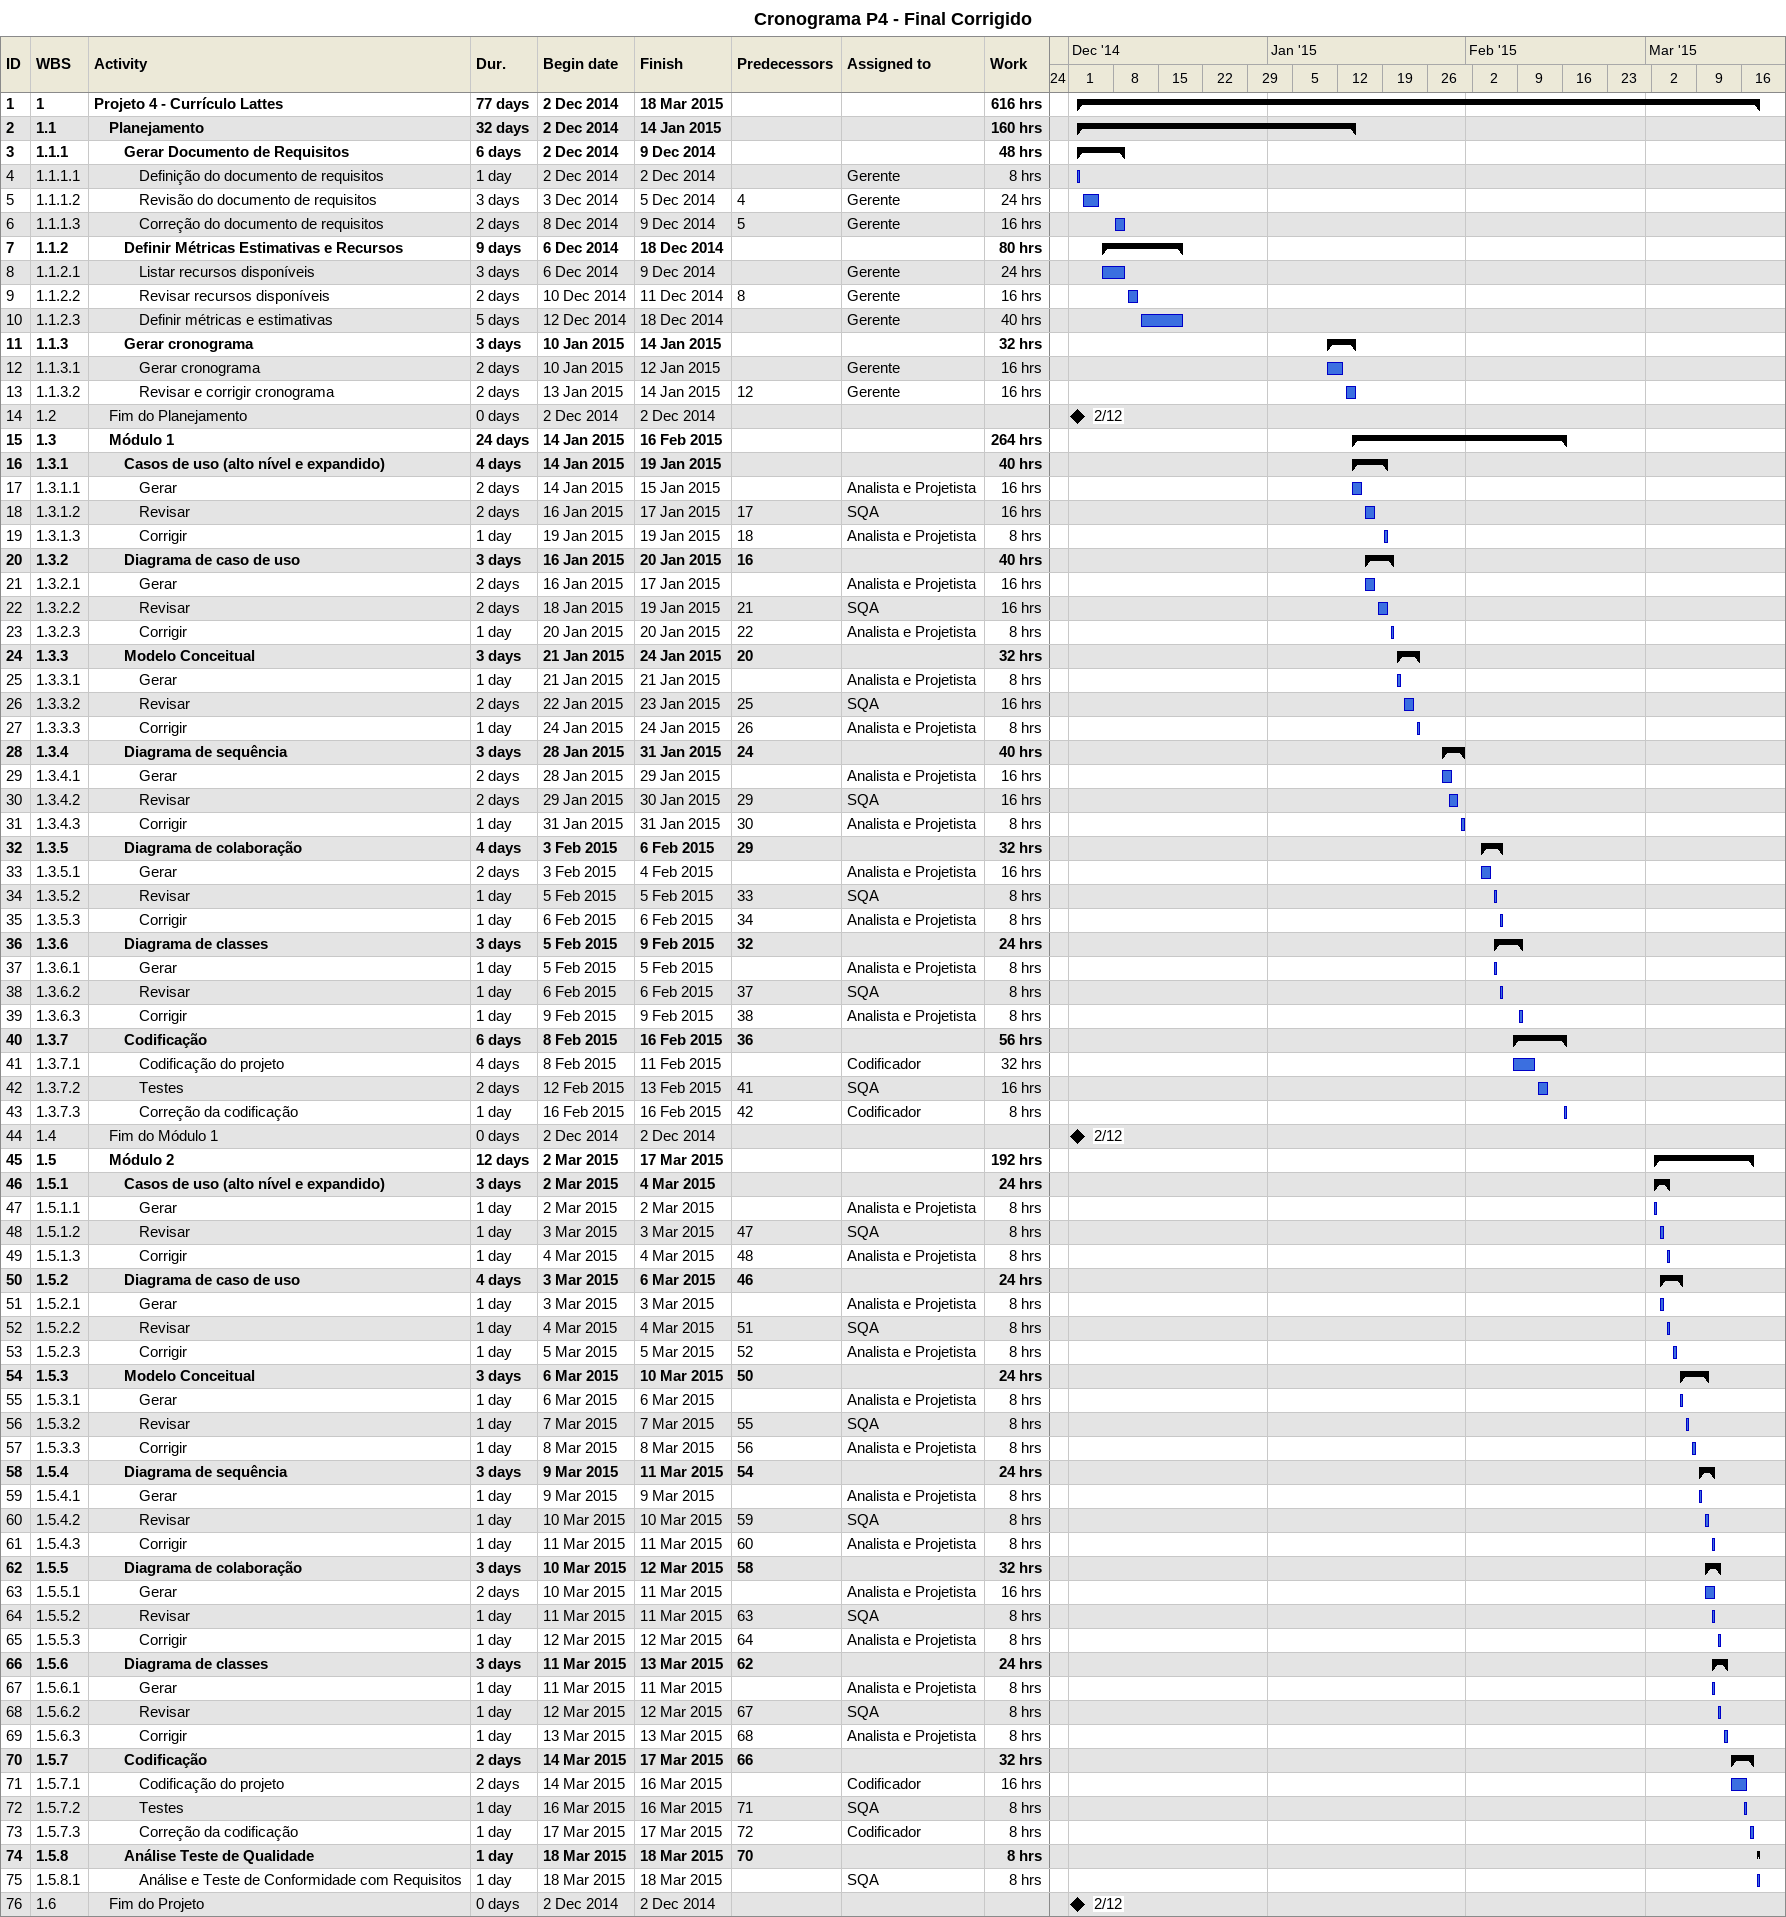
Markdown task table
Cronograma P4 - Final Corrigido

| ID | WBS | Task | Duration | Start | Finish | Predecessors | Resources | Work (h) |
|---|---|---|---|---|---|---|---|---|
| 1 | 1 | **Projeto 4 - Currículo Lattes** | 77d | 2014-12-02 | 2015-03-18 |  |  | 616 |
| 2 | 1.1 | **Planejamento** | 32d | 2014-12-02 | 2015-01-14 |  |  | 160 |
| 3 | 1.1.1 | **Gerar Documento de Requisitos** | 6d | 2014-12-02 | 2014-12-09 |  |  | 48 |
| 4 | 1.1.1.1 | Definição do documento de requisitos | 1d | 2014-12-02 | 2014-12-02 |  | Gerente | 8 |
| 5 | 1.1.1.2 | Revisão do documento de requisitos | 3d | 2014-12-03 | 2014-12-05 | 4 | Gerente | 24 |
| 6 | 1.1.1.3 | Correção do documento de requisitos | 2d | 2014-12-08 | 2014-12-09 | 5 | Gerente | 16 |
| 7 | 1.1.2 | **Definir Métricas Estimativas e Recursos** | 9d | 2014-12-06 | 2014-12-18 |  |  | 80 |
| 8 | 1.1.2.1 | Listar recursos disponíveis | 3d | 2014-12-06 | 2014-12-09 |  | Gerente | 24 |
| 9 | 1.1.2.2 | Revisar recursos disponíveis | 2d | 2014-12-10 | 2014-12-11 | 8 | Gerente | 16 |
| 10 | 1.1.2.3 | Definir métricas e estimativas | 5d | 2014-12-12 | 2014-12-18 |  | Gerente | 40 |
| 11 | 1.1.3 | **Gerar cronograma** | 3d | 2015-01-10 | 2015-01-14 |  |  | 32 |
| 12 | 1.1.3.1 | Gerar cronograma | 2d | 2015-01-10 | 2015-01-12 |  | Gerente | 16 |
| 13 | 1.1.3.2 | Revisar e corrigir cronograma | 2d | 2015-01-13 | 2015-01-14 | 12 | Gerente | 16 |
| 14 | 1.2 | Fim do Planejamento | 0d | 2014-12-02 | 2014-12-02 |  |  |  |
| 15 | 1.3 | **Módulo 1** | 24d | 2015-01-14 | 2015-02-16 |  |  | 264 |
| 16 | 1.3.1 | **Casos de uso (alto nível e expandido)** | 4d | 2015-01-14 | 2015-01-19 |  |  | 40 |
| 17 | 1.3.1.1 | Gerar | 2d | 2015-01-14 | 2015-01-15 |  | Analista e Projetista | 16 |
| 18 | 1.3.1.2 | Revisar | 2d | 2015-01-16 | 2015-01-17 | 17 | SQA | 16 |
| 19 | 1.3.1.3 | Corrigir | 1d | 2015-01-19 | 2015-01-19 | 18 | Analista e Projetista | 8 |
| 20 | 1.3.2 | **Diagrama de caso de uso** | 3d | 2015-01-16 | 2015-01-20 | 16 |  | 40 |
| 21 | 1.3.2.1 | Gerar | 2d | 2015-01-16 | 2015-01-17 |  | Analista e Projetista | 16 |
| 22 | 1.3.2.2 | Revisar | 2d | 2015-01-18 | 2015-01-19 | 21 | SQA | 16 |
| 23 | 1.3.2.3 | Corrigir | 1d | 2015-01-20 | 2015-01-20 | 22 | Analista e Projetista | 8 |
| 24 | 1.3.3 | **Modelo Conceitual** | 3d | 2015-01-21 | 2015-01-24 | 20 |  | 32 |
| 25 | 1.3.3.1 | Gerar | 1d | 2015-01-21 | 2015-01-21 |  | Analista e Projetista | 8 |
| 26 | 1.3.3.2 | Revisar | 2d | 2015-01-22 | 2015-01-23 | 25 | SQA | 16 |
| 27 | 1.3.3.3 | Corrigir | 1d | 2015-01-24 | 2015-01-24 | 26 | Analista e Projetista | 8 |
| 28 | 1.3.4 | **Diagrama de sequência** | 3d | 2015-01-28 | 2015-01-31 | 24 |  | 40 |
| 29 | 1.3.4.1 | Gerar | 2d | 2015-01-28 | 2015-01-29 |  | Analista e Projetista | 16 |
| 30 | 1.3.4.2 | Revisar | 2d | 2015-01-29 | 2015-01-30 | 29 | SQA | 16 |
| 31 | 1.3.4.3 | Corrigir | 1d | 2015-01-31 | 2015-01-31 | 30 | Analista e Projetista | 8 |
| 32 | 1.3.5 | **Diagrama de colaboração** | 4d | 2015-02-03 | 2015-02-06 | 29 |  | 32 |
| 33 | 1.3.5.1 | Gerar | 2d | 2015-02-03 | 2015-02-04 |  | Analista e Projetista | 16 |
| 34 | 1.3.5.2 | Revisar | 1d | 2015-02-05 | 2015-02-05 | 33 | SQA | 8 |
| 35 | 1.3.5.3 | Corrigir | 1d | 2015-02-06 | 2015-02-06 | 34 | Analista e Projetista | 8 |
| 36 | 1.3.6 | **Diagrama de classes** | 3d | 2015-02-05 | 2015-02-09 | 32 |  | 24 |
| 37 | 1.3.6.1 | Gerar | 1d | 2015-02-05 | 2015-02-05 |  | Analista e Projetista | 8 |
| 38 | 1.3.6.2 | Revisar | 1d | 2015-02-06 | 2015-02-06 | 37 | SQA | 8 |
| 39 | 1.3.6.3 | Corrigir | 1d | 2015-02-09 | 2015-02-09 | 38 | Analista e Projetista | 8 |
| 40 | 1.3.7 | **Codificação** | 6d | 2015-02-08 | 2015-02-16 | 36 |  | 56 |
| 41 | 1.3.7.1 | Codificação do projeto | 4d | 2015-02-08 | 2015-02-11 |  | Codificador | 32 |
| 42 | 1.3.7.2 | Testes | 2d | 2015-02-12 | 2015-02-13 | 41 | SQA | 16 |
| 43 | 1.3.7.3 | Correção da codificação | 1d | 2015-02-16 | 2015-02-16 | 42 | Codificador | 8 |
| 44 | 1.4 | Fim do Módulo 1 | 0d | 2014-12-02 | 2014-12-02 |  |  |  |
| 45 | 1.5 | **Módulo 2** | 12d | 2015-03-02 | 2015-03-17 |  |  | 192 |
| 46 | 1.5.1 | **Casos de uso (alto nível e expandido)** | 3d | 2015-03-02 | 2015-03-04 |  |  | 24 |
| 47 | 1.5.1.1 | Gerar | 1d | 2015-03-02 | 2015-03-02 |  | Analista e Projetista | 8 |
| 48 | 1.5.1.2 | Revisar | 1d | 2015-03-03 | 2015-03-03 | 47 | SQA | 8 |
| 49 | 1.5.1.3 | Corrigir | 1d | 2015-03-04 | 2015-03-04 | 48 | Analista e Projetista | 8 |
| 50 | 1.5.2 | **Diagrama de caso de uso** | 4d | 2015-03-03 | 2015-03-06 | 46 |  | 24 |
| 51 | 1.5.2.1 | Gerar | 1d | 2015-03-03 | 2015-03-03 |  | Analista e Projetista | 8 |
| 52 | 1.5.2.2 | Revisar | 1d | 2015-03-04 | 2015-03-04 | 51 | SQA | 8 |
| 53 | 1.5.2.3 | Corrigir | 1d | 2015-03-05 | 2015-03-05 | 52 | Analista e Projetista | 8 |
| 54 | 1.5.3 | **Modelo Conceitual** | 3d | 2015-03-06 | 2015-03-10 | 50 |  | 24 |
| 55 | 1.5.3.1 | Gerar | 1d | 2015-03-06 | 2015-03-06 |  | Analista e Projetista | 8 |
| 56 | 1.5.3.2 | Revisar | 1d | 2015-03-07 | 2015-03-07 | 55 | SQA | 8 |
| 57 | 1.5.3.3 | Corrigir | 1d | 2015-03-08 | 2015-03-08 | 56 | Analista e Projetista | 8 |
| 58 | 1.5.4 | **Diagrama de sequência** | 3d | 2015-03-09 | 2015-03-11 | 54 |  | 24 |
| 59 | 1.5.4.1 | Gerar | 1d | 2015-03-09 | 2015-03-09 |  | Analista e Projetista | 8 |
| 60 | 1.5.4.2 | Revisar | 1d | 2015-03-10 | 2015-03-10 | 59 | SQA | 8 |
| 61 | 1.5.4.3 | Corrigir | 1d | 2015-03-11 | 2015-03-11 | 60 | Analista e Projetista | 8 |
| 62 | 1.5.5 | **Diagrama de colaboração** | 3d | 2015-03-10 | 2015-03-12 | 58 |  | 32 |
| 63 | 1.5.5.1 | Gerar | 2d | 2015-03-10 | 2015-03-11 |  | Analista e Projetista | 16 |
| 64 | 1.5.5.2 | Revisar | 1d | 2015-03-11 | 2015-03-11 | 63 | SQA | 8 |
| 65 | 1.5.5.3 | Corrigir | 1d | 2015-03-12 | 2015-03-12 | 64 | Analista e Projetista | 8 |
| 66 | 1.5.6 | **Diagrama de classes** | 3d | 2015-03-11 | 2015-03-13 | 62 |  | 24 |
| 67 | 1.5.6.1 | Gerar | 1d | 2015-03-11 | 2015-03-11 |  | Analista e Projetista | 8 |
| 68 | 1.5.6.2 | Revisar | 1d | 2015-03-12 | 2015-03-12 | 67 | SQA | 8 |
| 69 | 1.5.6.3 | Corrigir | 1d | 2015-03-13 | 2015-03-13 | 68 | Analista e Projetista | 8 |
| 70 | 1.5.7 | **Codificação** | 2d | 2015-03-14 | 2015-03-17 | 66 |  | 32 |
| 71 | 1.5.7.1 | Codificação do projeto | 2d | 2015-03-14 | 2015-03-16 |  | Codificador | 16 |
| 72 | 1.5.7.2 | Testes | 1d | 2015-03-16 | 2015-03-16 | 71 | SQA | 8 |
| 73 | 1.5.7.3 | Correção da codificação | 1d | 2015-03-17 | 2015-03-17 | 72 | Codificador | 8 |
| 74 | 1.5.8 | **Análise Teste de Qualidade** | 1d | 2015-03-18 | 2015-03-18 | 70 |  | 8 |
| 75 | 1.5.8.1 | Análise e Teste de Conformidade com Requisitos | 1d | 2015-03-18 | 2015-03-18 |  | SQA | 8 |
| 76 | 1.6 | Fim do Projeto | 0d | 2014-12-02 | 2014-12-02 |  |  |  |
